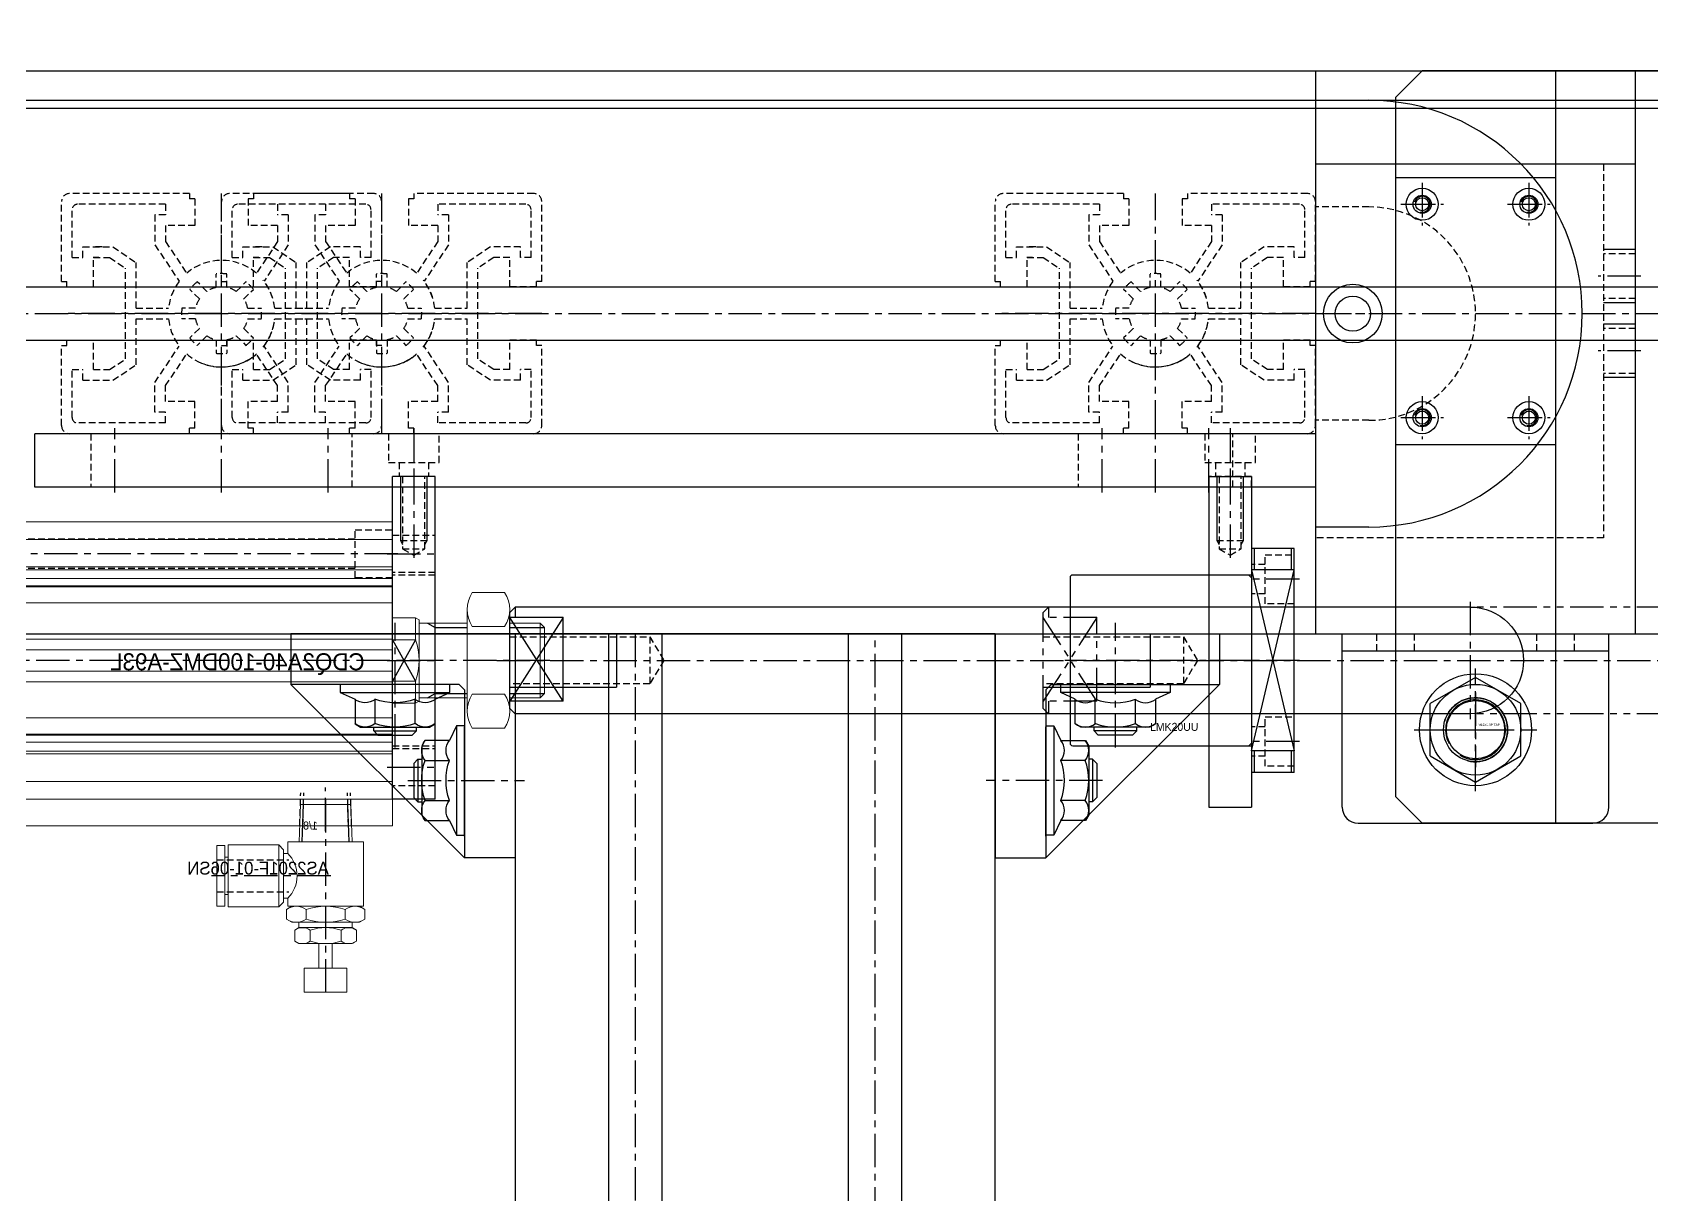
# Model space of a CAD drawing. Header units: inches. Extents: x 0 to 77285, y -118 to 40065.
# Drawn here: x 30794.2 to 31097.6, y 31513.3 to 31731.2 of the extents above; entities that cross this region are included whole.
import ezdxf
from ezdxf.enums import TextEntityAlignment as Align

# ---------------------------------------------------------------- set-up
doc = ezdxf.new("R2010")
doc.units = ezdxf.units.IN
doc.header["$LTSCALE"] = 5
doc.header["$MEASUREMENT"] = 0
for name, pattern in [('CENTER', [2, 1.25, -0.25, 0.25, -0.25]), ('HIDDEN', [0.375, 0.25, -0.125]), ('PHANTOM', [2.5, 1.25, -0.25, 0.25, -0.25, 0.25, -0.25])]:
    doc.linetypes.add(name, pattern=pattern)
for name, color, linetype in [('11', 1, 'CENTER'), ('22', 2, 'HIDDEN'), ('44', 4, 'Continuous'), ('55', 5, 'Continuous'), ('66', 6, 'PHANTOM'), ('77', 40, 'HIDDEN'), ('99', 181, 'Continuous'), ('A', 8, 'Continuous'), ('B', 123, 'Continuous'), ('BOM-T', 4, 'Continuous'), ('G', 231, 'Continuous'), ('T', 3, 'Continuous'), ('Y', 60, 'Continuous')]:
    doc.layers.add(name, color=color, linetype=linetype)
doc.layers.add('88', color=35, linetype='Continuous', lineweight=5)
doc.styles.add('SCI', font='')
doc.styles.get("Standard").update_dxf_attribs({"font": 'arial.ttf'})
doc.styles.get('SCI').set_extended_font_data('Gulim')
doc.dimstyles.new('SCH', dxfattribs={"dimtxt": 2.5, "dimasz": 2, "dimexe": 1.25, "dimexo": 0.625, "dimtad": 1, "dimdec": 8, "dimtxsty": 'SCI', "dimcen": 2.5, "dimclrd": 4, "dimclre": 4, "dimclrt": 7, "dimadec": 8, "dimazin": 2, "dimtfac": 1, "dimtdec": 8, "dimtmove": 0, "dimatfit": 3, "dimfxl": 1, "dimarcsym": 0})

# ---------------------------------------------------------------- blocks, each defined once
blk = doc.blocks.new('A$Cb8a88262')
for p, q in [((-26, 8), (-26, 0)), ((-26, 8), (34.5, 8)), ((34.5, 8), (34.5, 0)), ((-26, 0), (34.5, 0))]:
    blk.add_line(p, q)
at = {"layer": '11'}
for p, q in [((-20, -1), (-20, 9)), ((0, -1), (0, 9)), ((20, -1), (20, 9)), ((35.5, 4), (18.71, 4))]:
    blk.add_line(p, q, dxfattribs=at)
at = {"layer": '22'}
for p, q in [((-23.5, 8), (-23.5, 0)), ((-16.5, 0), (-16.5, 8)), ((-16, 0), (-16, 8)), ((16, 8), (16, 0)), ((16.5, 8), (16.5, 0)), ((22.5, 1.5), (22.5, 6.5)), ((23.5, 0), (23.5, 8)), ((19.71, 4), (20.9, 6.07)), ((20.9, 1.93), (19.71, 4)), ((20.9, 6.07), (34.5, 6.07)), ((20.9, 1.93), (20.9, 6.07)), ((34.5, 1.93), (20.9, 1.93))]:
    blk.add_line(p, q, dxfattribs=at)
at = {"layer": 'T'}
for p, q in [((21.75, 6.07), (22.5, 6.5)), ((22.5, 6.5), (34.5, 6.5)), ((22.5, 1.5), (21.75, 1.93)), ((34.5, 1.5), (22.5, 1.5))]:
    blk.add_line(p, q, dxfattribs=at)
blk = doc.blocks.new('A$C42398e13')
for p, q in [((-26.19, 28.5), (-27, 27.69)), ((-27, 27.69), (-27, 22)), ((-13, 27.69), (-27, 27.69)), ((-13.81, 28.5), (-26.19, 28.5)), ((-13, 27.69), (-13.81, 28.5)), ((-13, 22), (-13, 27.69)), ((-29.53, 22), (-10.47, 22)), ((-32.7, 21.02), (-32.7, 14.98)), ((-26.35, 14.98), (-26.35, 21.02)), ((-13.65, 14.98), (-13.65, 21.02)), ((-7.3, 14.98), (-7.3, 21.02)), ((-29.53, 14), (-10.47, 14)), ((-27, 5), (-27, 14)), ((-13, 5), (-13, 14)), ((-13, 8), (-27, 8)), ((-27.62, 5), (-28, 4.33)), ((-28, 4.33), (-28, 0)), ((-28, 4.33), (-23.87, 4.33)), ((-12.38, 5), (-27.62, 5)), ((-23.87, 0), (-23.87, 4.33)), ((-12, 4.33), (-16.13, 4.33)), ((-16.13, 4.33), (-16.13, 0)), ((-12, 4.33), (-12.38, 5)), ((-12, 0), (-12, 4.33)), ((-51, 0), (-51, -139.5)), ((6, 0), (-51, 0)), ((-46, 0), (-51, 0)), ((-51, 0), (-51, -139.5)), ((-46, 0), (-46, -139.5)), ((-46, 0), (-46, -139.5)), ((6, 0), (-46, 0)), ((-42.68, 0), (-42.68, -139.5)), ((-37.51, 0), (-37.51, -139.5)), ((-37, 0), (-37, -139.5)), ((-35.32, 0), (-35.32, -139.5)), ((-34, 0), (-34, -139.5)), ((-33.8, 0), (-33.8, -139.5)), ((-30.8, 0), (-30.8, -139.5)), ((-24, 0), (-24, -139.5)), ((-16.13, 0), (-23.87, 0)), ((-22, 0), (-22, -139.5)), ((-18, 0), (-18, -139.5)), ((-16, 0), (-16, -139.5)), ((-9.2, 0), (-9.2, -139.5)), ((-6.2, 0), (-6.2, -139.5)), ((-6, 0), (-6, -139.5)), ((-4.68, 0), (-4.68, -139.5)), ((-3, 0), (-3, -139.5)), ((-2.49, 0), (-2.49, -139.5)), ((2.68, 0), (2.68, -139.5)), ((6, 0), (6, -139.5)), ((6, -139.5), (6, 0)), ((-66.67, -8.83), (-68.53, -8.83)), ((-77.7, -11.25), (-73.1, -11.25)), ((-70.55, -9.61), (-72.65, -9.61)), ((-77.7, -13.75), (-73.1, -13.75)), ((-70.55, -15.39), (-72.65, -15.39)), ((-66.67, -16.17), (-68.53, -16.17)), ((-64.6, -20.4), (-64.6, -19.6)), ((-56.2, -20.4), (-56.2, -19.6)), ((-54.6, -21.3), (-66.2, -21.3)), ((-63.9, -31.4), (-63.9, -30.8)), ((-56.9, -31.4), (-56.9, -30.8)), ((-63.9, -113.1), (-63.9, -113.7)), ((-56.9, -113.1), (-56.9, -113.7)), ((-54.6, -123.2), (-66.2, -123.2)), ((-64.6, -124.1), (-64.6, -124.9)), ((-56.2, -124.1), (-56.2, -124.9)), ((-70.55, -129.11), (-72.65, -129.11)), ((-66.67, -128.33), (-68.53, -128.33)), ((-77.7, -130.75), (-73.1, -130.75)), ((-77.7, -133.25), (-73.1, -133.25)), ((-70.55, -134.89), (-72.65, -134.89)), ((-66.67, -135.67), (-68.53, -135.67)), ((6, -139.5), (-51, -139.5)), ((-51, -139.5), (-46, -139.5)), ((-46, -139.5), (6, -139.5))]:
    blk.add_line(p, q)
for points in [[(-66.67, -8.83, 0.309401), (-66.67, -5.17), (-68.53, -5.17, 0.309401), (-68.53, -8.83, 0.154701), (-68.53, -16.17, 0.309401), (-68.53, -19.83), (-66.67, -19.83, 0.309401), (-66.67, -16.17, 0.154701)], [(-54, -5.4), (-66.1, -5.4), (-66.1, -19.6), (-64.6, -19.6, -0.414214), (-56.2, -19.6), (-54, -19.6)], [(-70.55, -9.61, 0.309401), (-70.55, -6.73), (-72.65, -6.73, 0.309401), (-72.65, -9.61, 0.154701), (-72.65, -15.39, 0.309401), (-72.65, -18.27), (-70.55, -18.27, 0.309401), (-70.55, -15.39, 0.154701)], [(-70.55, -134.89, -0.309401), (-70.55, -137.77), (-72.65, -137.77, -0.309401), (-72.65, -134.89, -0.154701), (-72.65, -129.11, -0.309401), (-72.65, -126.23), (-70.55, -126.23, -0.309401), (-70.55, -129.11, -0.154701)], [(-66.67, -135.67, -0.309401), (-66.67, -139.33), (-68.53, -139.33, -0.309401), (-68.53, -135.67, -0.154701), (-68.53, -128.33, -0.309401), (-68.53, -124.67), (-66.67, -124.67, -0.309401), (-66.67, -128.33, -0.154701)], [(-54, -139.1), (-66.1, -139.1), (-66.1, -124.9), (-64.6, -124.9, 0.414214), (-56.2, -124.9), (-54, -124.9)]]:
    blk.add_lwpolyline(points, format="xyb", close=True)
for points in [[(-68.53, -5.17), (-69.1, -6.15), (-69.1, -18.85), (-68.53, -19.83)], [(-66.67, -5.17), (-66.1, -6.15), (-66.1, -18.85), (-66.67, -19.83)], [(-72.65, -6.73), (-73.1, -7.5), (-73.1, -17.5), (-72.65, -18.27)], [(-70.55, -6.73), (-70.1, -7.5), (-70.1, -17.5), (-70.55, -18.27)], [(-54, -7.54), (-47, -7.76), (-47, -17.24), (-54, -17.46)], [(-72.65, -137.77), (-73.1, -137), (-73.1, -127), (-72.65, -126.23)], [(-70.55, -137.77), (-70.1, -137), (-70.1, -127), (-70.55, -126.23)], [(-68.53, -139.33), (-69.1, -138.35), (-69.1, -125.65), (-68.53, -124.67)], [(-66.67, -139.33), (-66.1, -138.35), (-66.1, -125.65), (-66.67, -124.67)], [(-54, -136.96), (-47, -136.74), (-47, -127.26), (-54, -127.04)]]:
    blk.add_lwpolyline(points)
for points in [[(-77.7, -8.5), (-82.2, -8.5), (-82.2, -16.5), (-77.7, -16.5)], [(-69.1, -7.5), (-70.1, -7.5), (-70.1, -17.5), (-69.1, -17.5)], [(-54.6, -21.3), (-55.5, -20.4), (-65.3, -20.4), (-66.2, -21.3), (-66.2, -30.8), (-66.2, -30.8), (-54.6, -30.8), (-54.6, -30.8)], [(-54.7, -31.4), (-66.1, -31.4), (-66.1, -32.9), (-54.7, -32.9)], [(-54.7, -113.1), (-66.1, -113.1), (-66.1, -111.6), (-54.7, -111.6)], [(-54.6, -123.2), (-55.5, -124.1), (-65.3, -124.1), (-66.2, -123.2), (-66.2, -113.7), (-66.2, -113.7), (-54.6, -113.7), (-54.6, -113.7)], [(-69.1, -137), (-70.1, -137), (-70.1, -127), (-69.1, -127)], [(-77.7, -136), (-82.2, -136), (-82.2, -128), (-77.7, -128)]]:
    blk.add_lwpolyline(points, close=True)
for centre, radius, start, end in [((-29.53, 16.38), 5.62, 55.6158, 124.3842), ((-10.47, 16.38), 5.62, 55.6158, 124.3842), ((-29.53, 19.62), 5.62, 235.6158, 304.3842), ((-10.47, 19.62), 5.62, 235.6158, 304.3842), ((-20, -6.58), 11.58, 70.4665, 109.5335)]:
    blk.add_arc(centre, radius, start, end)
at = {"layer": '11'}
for p, q in [((-20, 29.5), (-20, -140.5)), ((0, 1), (0, -140.5)), ((-60.4, -11.5), (-60.4, -33.9)), ((-46, -12.5), (-83.2, -12.5)), ((-52, -12.5), (-43.8, -12.5)), ((-60.4, -133), (-60.4, -110.6)), ((-46, -132), (-83.2, -132)), ((-52, -132), (-43.8, -132))]:
    blk.add_line(p, q, dxfattribs=at)
at = {"layer": '22'}
for p, q in [((-4.5, 0), (-4.5, -7)), ((4.5, -7), (4.5, 0)), ((-51, -7.64), (-44.8, -7.83)), ((-51, -8.22), (-44.8, -8.41)), ((-4.5, -7), (4.5, -7)), ((-2.75, -7), (-2.75, -132.5)), ((2.75, -7), (2.75, -132.5)), ((-51, -16.78), (-44.8, -16.59)), ((-51, -17.36), (-44.8, -17.17)), ((-63.4, -32.9), (-63.4, -19.4)), ((-57.4, -32.9), (-57.4, -19.4)), ((-63.4, -111.6), (-63.4, -125.1)), ((-57.4, -111.6), (-57.4, -125.1)), ((-51, -127.14), (-44.8, -127.33)), ((-51, -127.72), (-44.8, -127.91)), ((4.5, -132.5), (-4.5, -132.5)), ((-4.5, -132.5), (-4.5, -139.5)), ((4.5, -139.5), (4.5, -132.5)), ((-51, -136.28), (-44.8, -136.09)), ((-51, -136.86), (-44.8, -136.67))]:
    blk.add_line(p, q, dxfattribs=at)
at = {"layer": 'T'}
for p, q in [((-26.19, 22), (-26.19, 28.5)), ((-13.81, 22), (-13.81, 28.5)), ((-26.19, 8), (-26.19, 14)), ((-13.81, 8), (-13.81, 14)), ((-27, 6.59), (-26.19, 8)), ((-13, 6.59), (-13.81, 8)), ((-16.13, 4.33), (-23.87, 0)), ((-16.13, 0), (-23.87, 4.33)), ((-54, -8.12), (-47, -8.34)), ((-54, -16.88), (-47, -16.66)), ((-54, -127.62), (-47, -127.84)), ((-54, -136.38), (-47, -136.16))]:
    blk.add_line(p, q, dxfattribs=at)
at = {"layer": 'BOM-T', "color": 4, "style": 'SCI'}
for s, height, p in [('CDQ2A40-100DMZ-A93L', 3.2, (-20.26, -5.2)), ('AS2201F-01-06SN', 2.4, (-58.94, -11.9)), ('AS2201F-01-06SN', 2.4, (-61.44, -129.4))]:
    blk.add_text(s, height=height, rotation=270, dxfattribs=at).set_placement(p, align=Align.MIDDLE_LEFT)
at = {"layer": 'Defpoints', "color": 4, "style": 'SCI'}
for p in [(-50.96, -14), (-50.96, -133.5)]:
    blk.add_text('1/8', height=1.5, rotation=270, dxfattribs=at).set_placement(p, align=Align.MIDDLE_LEFT)
blk = doc.blocks.new('A$C85a0b162')
for p, q in [((-180, 10), (-1, 10)), ((0, 9), (-1, 10)), ((-1, 10), (-1, 8.05)), ((-10, -7.64), (-10, 8.05)), ((-10, 8.05), (0, 8.05)), ((-10, -7.64), (0, 8.05)), ((-10, 8.05), (0, -7.64)), ((0, -9), (0, 9)), ((-10, -7.64), (0, -7.64)), ((-1, -7.64), (-1, -10)), ((-1, -10), (0, -9)), ((-180, -10), (-1, -10))]:
    blk.add_line(p, q)
blk.add_arc((-180, 0), 10, 90, 270)
at = {"layer": '11'}
for p, q in [((-180, 11), (-180, -11)), ((2.44, 0), (-192.07, 0))]:
    blk.add_line(p, q, dxfattribs=at)
at = {"layer": '22'}
for p, q in [((-26.25, 4.4), (-28.89, 0)), ((-26.25, 4.4), (-26.25, -4.4)), ((0, 4.4), (-26.25, 4.4)), ((-28.89, 0), (-26.25, -4.4)), ((-26.25, -4.4), (0, -4.4))]:
    blk.add_line(p, q, dxfattribs=at)
at = {"layer": 'T'}
for p, q in [((0, 5), (-20, 5)), ((-20, 5), (-20, -5)), ((0, -5), (-20, -5))]:
    blk.add_line(p, q, dxfattribs=at)
blk = doc.blocks.new('A$C11216098')
for p, q in [((-62, -8), (-62, 0)), ((0, 0), (-62, 0)), ((0, -8), (0, 0)), ((0, -8), (-62, -8))]:
    blk.add_line(p, q)
at = {"layer": '11'}
for p, q in [((-34.5, 1), (-34.5, -9)), ((1, -4), (-15.79, -4))]:
    blk.add_line(p, q, dxfattribs=at)
at = {"layer": '22'}
for p, q in [((-50.5, -8), (-50.5, 0)), ((-18.5, 0), (-18.5, -8)), ((-14.79, -4), (-13.6, -1.93)), ((-13.6, -1.93), (0, -1.93)), ((-13.6, -6.07), (-13.6, -1.93)), ((-12, -6.5), (-12, -1.5)), ((-13.6, -6.07), (-14.79, -4)), ((0, -6.07), (-13.6, -6.07))]:
    blk.add_line(p, q, dxfattribs=at)
at = {"layer": 'T'}
for p, q in [((-12.75, -1.93), (-12, -1.5)), ((-12, -1.5), (0, -1.5)), ((-12, -6.5), (-12.75, -6.07)), ((0, -6.5), (-12, -6.5))]:
    blk.add_line(p, q, dxfattribs=at)
blk = doc.blocks.new('A$C04e50e2e')
for p, q in [((8, 21), (0, 21)), ((0, 21), (0, -21)), ((0.5, 21), (0.5, 16.97)), ((7.5, 16.97), (7.5, 21)), ((8, -21), (8, 21)), ((-34, 15.5), (-34, -15.5)), ((-0.5, 16), (-33.5, 16)), ((-0.5, 16), (0, 15.5)), ((8, 16.97), (0, 16.97)), ((-33.5, -16), (-0.5, -16)), ((0, -15.5), (-0.5, -16)), ((8, -16.97), (0, -16.97)), ((0.5, -16.97), (0.5, -21)), ((7.5, -21), (7.5, -16.97)), ((8, -21), (0, -21))]:
    blk.add_line(p, q)
for centre, start, end in [((-33.5, 15.5), 90, 180), ((-33.5, -15.5), 180, 270)]:
    blk.add_arc(centre, 0.5, start, end)
at = {"layer": '11'}
for p, q in [((9, 15.2), (-1, 15.2)), ((9, 0), (-35, 0)), ((9, -15.2), (-1, -15.2))]:
    blk.add_line(p, q, dxfattribs=at)
at = {"layer": '22'}
for p, q in [((2.6, 10.6), (2.6, 19.8)), ((2.6, 19.8), (8, 19.8)), ((2.6, 17.95), (0, 17.95)), ((2.6, 12.45), (0, 12.45)), ((8, 10.6), (2.6, 10.6)), ((2.6, -19.8), (2.6, -10.6)), ((2.6, -10.6), (8, -10.6)), ((2.6, -12.45), (0, -12.45)), ((2.6, -17.95), (0, -17.95)), ((8, -19.8), (2.6, -19.8))]:
    blk.add_line(p, q, dxfattribs=at)
at = {"layer": 'A'}
for p, q in [((0, -16.97), (8, 16.97)), ((0, 16.97), (8, -16.97))]:
    blk.add_line(p, q, dxfattribs=at)
at = {"layer": 'BOM-T', "color": 4, "style": 'SCI'}
blk.add_text(' LMK20UU', height=1.5, dxfattribs=at).set_placement((-19.54, -12.46), align=Align.MIDDLE_LEFT)
blk = doc.blocks.new('A$Ca3c02527')
for p, q in [((10, 56), (0, 56)), ((0, 56), (0, -184)), ((10, 56), (10, -184)), ((0, -184), (10, -184))]:
    blk.add_line(p, q)
at = {"layer": '11'}
for p, q in [((11, 40), (-1, 40)), ((-1, 36), (11, 36)), ((-1, 26), (11, 26)), ((-1, 16), (11, 16)), ((11, -113), (-1, -113)), ((-1, -129), (11, -129)), ((-1, -149), (11, -149)), ((-1, -169), (11, -169))]:
    blk.add_line(p, q, dxfattribs=at)
at = {"layer": '22'}
for p, q in [((0, 40.5), (10, 40.5)), ((10, 11.5), (0, 11.5)), ((0, -124.5), (10, -124.5)), ((10, -173.5), (0, -173.5))]:
    blk.add_line(p, q, dxfattribs=at)
at = {"layer": '77'}
for p, q in [((0, 44), (2, 44)), ((2, 44), (2, 36)), ((4.6, 42.75), (2, 42.75)), ((4.6, 35.25), (4.6, 44.75)), ((4.6, 44.75), (10, 44.75)), ((4.6, 37.25), (2, 37.25)), ((0, 36), (2, 36)), ((10, 35.25), (4.6, 35.25)), ((0, -109), (2, -109)), ((2, -109), (2, -117)), ((4.6, -117.75), (4.6, -108.25)), ((4.6, -108.25), (10, -108.25)), ((4.6, -110.25), (2, -110.25)), ((0, -117), (2, -117)), ((4.6, -115.75), (2, -115.75)), ((10, -117.75), (4.6, -117.75))]:
    blk.add_line(p, q, dxfattribs=at)
blk = doc.blocks.new('A$C1bf8c178')
at = {"xscale": -1, "rotation": 270}
for name, p in [('A$Ca3c02527', (-26, -10)), ('A$Cb8a88262', (-143, -42.5)), ('A$C11216098', (18, -8))]:
    blk.add_blockref(name, p, dxfattribs=at)
at = {"xscale": -1}
blk.add_blockref('A$C85a0b162', (-121, -42.5), dxfattribs=at)
at = {"layer": '44'}
blk.add_blockref('A$C04e50e2e', (18, -42.5), dxfattribs=at)
at = {"layer": '66', "xscale": -1}
blk.add_blockref('A$C85a0b162', (-21, -42.5), dxfattribs=at)
at = {"layer": '88', "xscale": -1, "rotation": 270}
blk.add_blockref('A$C42398e13', (-143, -22.5), dxfattribs=at)
blk = doc.blocks.new('E0104-20170619.11435441E')
for p, q in [((-6, 22.5), (-28.5, 22.5)), ((-6, 22.5), (-6, 21.5)), ((-5, 21.5), (-6, 21.5)), ((-5, 21.5), (-5, 16.5)), ((5, 21.5), (5, 16.5)), ((6, 21.5), (5, 21.5)), ((6, 22.5), (6, 21.5)), ((28.5, 22.5), (6, 22.5)), ((-30, 6), (-30, 21)), ((-28, 10.5), (-28, 19.5)), ((-10.5, 20.5), (-27, 20.5)), ((-10.5, 18.5), (-12.5, 18.5)), ((-12.5, 18.5), (-12.5, 12.89)), ((-10.5, 20.5), (-10.5, 18.5)), ((10.5, 20.5), (10.5, 18.5)), ((27, 20.5), (10.5, 20.5)), ((12.5, 18.5), (10.5, 18.5)), ((12.5, 18.5), (12.5, 12.89)), ((28, 10.5), (28, 19.5)), ((30, 6), (30, 21)), ((-10.5, 16.5), (-10.5, 13.5)), ((-5, 16.5), (-10.5, 16.5)), ((10.5, 16.5), (5, 16.5)), ((10.5, 16.5), (10.5, 13.5)), ((-26, 10.5), (-26, 12.5)), ((-26, 12.5), (-20.39, 12.5)), ((-22.39, 12.5), (-24.08, 12.5)), ((-20.39, 12.5), (-16, 9.57)), ((-12.5, 12.89), (-7.95, 6.07)), ((-10.5, 13.5), (-6.54, 7.56)), ((10.5, 13.5), (6.54, 7.56)), ((12.5, 12.89), (7.95, 6.07)), ((20.39, 12.5), (16, 9.57)), ((26, 12.5), (20.39, 12.5)), ((26, 10.5), (26, 12.5)), ((-28, 10.5), (-26, 10.5)), ((-23, 10.5), (-24.08, 10.5)), ((-24, 10.5), (-21, 10.5)), ((-24, 5), (-24, 10.5)), ((-21, 10.5), (-18, 8.5)), ((-16, 1), (-16, 9.57)), ((16, 1), (16, 9.57)), ((21, 10.5), (18, 8.5)), ((24, 10.5), (21, 10.5)), ((24, 5), (24, 10.5)), ((28, 10.5), (26, 10.5)), ((-18, -8.5), (-18, 8.5)), ((-1, 4.9), (-1, 7.43)), ((1, 4.9), (1, 7.43)), ((18, -8.5), (18, 8.5)), ((-30, 6), (-29, 6)), ((-29, 5), (-29, 6)), ((-29, 5), (-24, 5)), ((-4.17, 2.76), (-5.96, 4.55)), ((-2.76, 4.17), (-4.55, 5.96)), ((2.76, 4.17), (4.55, 5.96)), ((4.17, 2.76), (5.96, 4.55)), ((29, 5), (24, 5)), ((29, 5), (29, 6)), ((30, 6), (29, 6)), ((-16, 1), (-9.95, 1)), ((-4.9, 1), (-7.43, 1)), ((4.9, 1), (7.43, 1)), ((9.95, 1), (16, 1)), ((-16, -9.57), (-16, -1)), ((-16, -1), (-9.95, -1)), ((-4.9, -1), (-7.43, -1)), ((-4.17, -2.76), (-5.96, -4.55)), ((4.17, -2.76), (5.96, -4.55)), ((4.9, -1), (7.43, -1)), ((9.95, -1), (16, -1)), ((16, -9.57), (16, -1)), ((-30, -21), (-30, -6)), ((-30, -6), (-29, -6)), ((-29, -6), (-29, -5)), ((-29, -5), (-24, -5)), ((-24, -10.5), (-24, -5)), ((-12.5, -12.89), (-7.95, -6.07)), ((-2.76, -4.17), (-4.55, -5.96)), ((-1, -4.9), (-1, -7.43)), ((1, -4.9), (1, -7.43)), ((2.76, -4.17), (4.55, -5.96)), ((12.5, -12.89), (7.95, -6.07)), ((24, -10.5), (24, -5)), ((29, -5), (24, -5)), ((29, -6), (29, -5)), ((30, -6), (29, -6)), ((30, -21), (30, -6)), ((-21, -10.5), (-18, -8.5)), ((-10.5, -13.5), (-6.54, -7.56)), ((10.5, -13.5), (6.54, -7.56)), ((21, -10.5), (18, -8.5)), ((-28, -19.5), (-28, -10.5)), ((-28, -10.5), (-26, -10.5)), ((-26, -12.5), (-26, -10.5)), ((-24, -10.5), (-21, -10.5)), ((-20.39, -12.5), (-16, -9.57)), ((20.39, -12.5), (16, -9.57)), ((24, -10.5), (21, -10.5)), ((26, -12.5), (26, -10.5)), ((28, -10.5), (26, -10.5)), ((28, -19.5), (28, -10.5)), ((-26, -12.5), (-20.39, -12.5)), ((-12.5, -18.5), (-12.5, -12.89)), ((-10.5, -16.5), (-10.5, -13.5)), ((10.5, -16.5), (10.5, -13.5)), ((12.5, -18.5), (12.5, -12.89)), ((26, -12.5), (20.39, -12.5)), ((-5, -16.5), (-10.5, -16.5)), ((-5, -21.5), (-5, -16.5)), ((5, -21.5), (5, -16.5)), ((10.5, -16.5), (5, -16.5)), ((-10.5, -20.5), (-27, -20.5)), ((-10.5, -18.5), (-12.5, -18.5)), ((-10.5, -20.5), (-10.5, -18.5)), ((12.5, -18.5), (10.5, -18.5)), ((10.5, -20.5), (10.5, -18.5)), ((27, -20.5), (10.5, -20.5)), ((-6, -22.5), (-28.5, -22.5)), ((-6, -22.5), (-6, -21.5)), ((-5, -21.5), (-6, -21.5)), ((6, -21.5), (5, -21.5)), ((6, -22.5), (6, -21.5)), ((28.5, -22.5), (6, -22.5))]:
    blk.add_line(p, q)
for centre, radius, start, end in [((-28.5, 21), 1.5, 90, 180), ((28.5, 21), 1.5, 0, 90), ((-27, 19.5), 1, 90, 180), ((27, 19.5), 1, 0, 90), ((0, 0), 10, 49.1403, 130.8597), ((0, 0), 7.5, 82.3377, 97.6623), ((0, 0), 10, 5.7392, 39.0281), ((0, 0), 10, 142.644, 174.2608), ((0, 0), 7.5, 127.3377, 142.6623), ((0, 0), 5, 101.537, 123.463), ((0, 0), 5, 56.537, 78.463), ((0, 0), 7.5, 37.3377, 52.6623), ((0, 0), 10, 5.7392, 37.356), ((0, 0), 7.5, 172.3377, 187.6623), ((0, 0), 5, 146.537, 168.463), ((0, 0), 5, 11.537, 33.463), ((0, 0), 7.5, 352.3377, 7.6623), ((0, 0), 10, 185.7392, 217.356), ((0, 0), 5, 191.537, 213.463), ((0, 0), 5, 326.537, 348.463), ((0, 0), 10, 320.9719, 354.2608), ((0, 0), 10, 322.644, 354.2608), ((0, 0), 7.5, 217.3377, 232.6623), ((0, 0), 5, 236.537, 258.463), ((0, 0), 5, 281.537, 303.463), ((0, 0), 7.5, 307.3377, 322.6623), ((0, 0), 10, 229.1403, 309.2607), ((0, 0), 10, 243.4796, 310.8597), ((0, 0), 7.5, 262.3377, 277.6623), ((-28.5, -21), 1.5, 180, 270), ((-27, -19.5), 1, 180, 270), ((27, -19.5), 1, 270, 0), ((28.5, -21), 1.5, 270, 0)]:
    blk.add_arc(centre, radius, start, end)
at = {"layer": '11'}
for p, q in [((0, -22.5), (0, 22.5)), ((30, 0), (-30, 0))]:
    blk.add_line(p, q, dxfattribs=at)
blk = doc.blocks.new('A$Cd8d11530')
for p, q in [((170, 0), (1305, 0)), ((170, -7), (1305, -7)), ((170, -105.5), (1305, -105.5))]:
    blk.add_line(p, q)
at = {"layer": '11'}
blk.add_line((170, -45.5), (1305, -45.5), dxfattribs=at)
at = {"layer": 'A'}
for p, q in [((170, -40.5), (1305, -40.5)), ((170, -50.5), (1305, -50.5))]:
    blk.add_line(p, q, dxfattribs=at)
at = {"layer": 'B'}
blk.add_line((170, -5.5), (1305, -5.5), dxfattribs=at)
at = {"layer": '22'}
for p in [(1035, -45.5), (1210, -45.5)]:
    blk.add_blockref('E0104-20170619.11435441E', p, dxfattribs=at)
blk = doc.blocks.new('af!@$!2^^&&@$aD읾ㅇㄹA$C5BB358B1')
for p, q in [((1.74, 42), (43.74, 42)), ((1.74, 42), (1.74, 0)), ((43.74, 42), (43.74, 32.5)), ((12.24, 32.5), (11.24, 31.5)), ((43.74, 32.5), (11.24, 0)), ((11.24, 31.5), (11.24, 0)), ((12.24, 32.5), (43.74, 32.5)), ((13.99, 32.5), (34.49, 32.5)), ((13.99, 31), (13.99, 32.5)), ((34.49, 31), (13.99, 31)), ((16.73, 29.7), (13.99, 31)), ((34.49, 31), (31.74, 29.7)), ((34.49, 32.5), (34.49, 31)), ((16.73, 25.11), (16.73, 29.7)), ((20.48, 25.14), (20.48, 29.7)), ((27.99, 25.14), (27.99, 29.7)), ((31.74, 29.7), (31.74, 25.11)), ((11.24, 24.75), (12.74, 24.75)), ((11.24, 4.04), (11.24, 24.54)), ((12.74, 24.75), (12.74, 4.25)), ((12.74, 24.75), (14.04, 22.01)), ((17.79, 24.5), (16.73, 25.11)), ((30.68, 24.5), (17.79, 24.5)), ((20.24, 23.8), (20.24, 24.5)), ((28.24, 23.8), (28.24, 24.5)), ((31.74, 25.11), (30.68, 24.5)), ((14.04, 22.01), (18.63, 22.01)), ((18.63, 22.01), (19.24, 20.94)), ((28.24, 23.8), (20.24, 23.8)), ((21.04, 23), (20.24, 23.8)), ((27.44, 23), (21.04, 23)), ((27.44, 23), (28.24, 23.8)), ((18.59, 18.25), (14.04, 18.25)), ((19.24, 20.94), (19.24, 8.06)), ((19.94, 18.5), (19.24, 18.5)), ((19.94, 18.5), (19.94, 10.5)), ((20.74, 17.7), (19.94, 18.5)), ((20.74, 17.7), (20.74, 11.3)), ((18.59, 10.75), (14.04, 10.75)), ((19.94, 10.5), (19.24, 10.5)), ((20.74, 11.3), (19.94, 10.5)), ((14.04, 6.99), (12.74, 4.25)), ((18.63, 6.99), (14.04, 6.99)), ((19.24, 8.06), (18.63, 6.99)), ((12.74, 4.25), (11.24, 4.25)), ((1.74, 0), (11.24, 0))]:
    blk.add_line(p, q)
for centre, radius, start, end in [((18.61, 32.11), 3.06, 232.1211, 307.8789), ((24.24, 40.32), 11.26, 250.5288, 289.4712), ((29.87, 32.11), 3.06, 232.1211, 307.8789), ((18.61, 27.56), 3.06, 232.1211, 307.8789), ((24.24, 35.76), 11.26, 250.5288, 289.4712), ((29.87, 27.56), 3.06, 232.1211, 307.8789), ((11.62, 20.13), 3.06, 322.1211, 37.8789), ((16.18, 20.13), 3.06, 322.1211, 37.8789), ((3.42, 14.5), 11.26, 340.5288, 19.4712), ((7.98, 14.5), 11.26, 340.5288, 19.4712), ((11.62, 8.87), 3.06, 322.1211, 37.8789), ((16.18, 8.87), 3.06, 322.1211, 37.8789)]:
    blk.add_arc(centre, radius, start, end)
at = {"layer": '11'}
for p, q in [((24.24, 20.66), (24.24, 44.03)), ((21.83, 14.5), (0, 14.5))]:
    blk.add_line(p, q, dxfattribs=at)
blk = doc.blocks.new('A$C2b6a5857')
for p, q in [((45, 0), (-45, 0)), ((-45, 0), (-45, -550)), ((45, -550), (45, 0))]:
    blk.add_line(p, q)
at = {"layer": '11'}
for p, q in [((-22.5, 0), (-22.5, -550)), ((22.5, -550), (22.5, 0))]:
    blk.add_line(p, q, dxfattribs=at)
at = {"layer": 'A'}
for p, q in [((-27.5, 0), (-27.5, -550)), ((-17.5, 0), (-17.5, -550)), ((17.5, -550), (17.5, 0)), ((27.5, -550), (27.5, 0))]:
    blk.add_line(p, q, dxfattribs=at)
at = {"layer": '44', "extrusion": (0, 0, -1), "zscale": -1}
blk.add_blockref('af!@$!2^^&&@$aD읾ㅇㄹA$C5BB358B1', (43.26, -42), dxfattribs=at)
at = {"layer": '44', "extrusion": (0, 0, -1), "xscale": -1, "zscale": -1}
blk.add_blockref('af!@$!2^^&&@$aD읾ㅇㄹA$C5BB358B1', (-43.26, -42), dxfattribs=at)
blk = doc.blocks.new('A$Cbabc4c28')
for name, p in [('A$Cd8d11530', (-1365, 0)), ('A$C1bf8c178', (-155, -68)), ('A$C2b6a5857', (-230, -105.5))]:
    blk.add_blockref(name, p)
blk = doc.blocks.new('A$C8f0774d2')
for centre, radius in [((0, 0), 16), ((0, 0), 8.5), ((0, 0, 0), 5)]:
    blk.add_circle(centre, radius)
at = {"layer": '11'}
for p, q in [((0, -16.8), (0, 16.8)), ((-16.8, 0), (16.8, 0))]:
    blk.add_line(p, q, dxfattribs=at)
at = {"layer": '22'}
for p, q in [((-2.5, 1.44), (0, 2.89)), ((-2.5, -1.44), (-2.5, 1.44)), ((0, 2.89), (2.5, 1.44)), ((2.5, 1.44), (2.5, -1.44)), ((0, -2.89), (-2.5, -1.44)), ((2.5, -1.44), (0, -2.89))]:
    blk.add_line(p, q, dxfattribs=at)
blk.add_circle((0, 0), 2.5, dxfattribs=at)
at = {"layer": 'T'}
blk.add_arc((0, 0, 0), 4.19, 15, 285, dxfattribs=at)
at = {"layer": 'BOM-T', "color": 4}
blk.add_text('NTBG32-12', height=0.6, dxfattribs=at).set_placement((2.29, -11.85, 0))
blk = doc.blocks.new('A$C0cbc5219')
for radius in [10, 4.19]:
    blk.add_circle((0, 0), radius)
at = {"layer": '11'}
for p, q in [((0, -11), (0, 11)), ((-11, 0), (11, 0))]:
    blk.add_line(p, q, dxfattribs=at)
at = {"layer": 'T'}
blk.add_arc((0, 0), 5, 255, 165, dxfattribs=at)
blk = doc.blocks.new('A$Cbcd5fe96')
for p, q in [((-5, 0), (-5, 12)), ((60, 12), (-5, 12)), ((3, 12), (3, 0)), ((52, 12), (52, 0)), ((60, 0), (60, 12)), ((60, 0), (-5, 0))]:
    blk.add_line(p, q)
for centre, radius in [((10, 6), 4.75), ((45, 6), 4.75), ((10, 6), 2.75), ((45, 6), 2.75)]:
    blk.add_circle(centre, radius)
at = {"layer": '11'}
for p, q in [((10, 11.75), (10, 0.25)), ((45, 11.75), (45, 0.25)), ((4.25, 6), (15.75, 6)), ((39.25, 6), (50.75, 6))]:
    blk.add_line(p, q, dxfattribs=at)
blk = doc.blocks.new('A$Cbc8cb093')
for p, q in [((-144, 12.5), (-139, 17.5)), ((11, 17.5), (-139, 17.5)), ((-114, 17.5), (-114, -123.5)), ((11, 17.5), (16, 12.5)), ((-144, 12.5), (-144, -118.5)), ((16, 12.5), (16, -5.77)), ((16, -100.23), (16, -118.5)), ((-144, -118.5), (-139, -123.5)), ((16, -118.5), (11, -123.5)), ((11, -123.5), (-139, -123.5))]:
    blk.add_line(p, q)
for centre, radius in [((-74, 11.5), 2.07), ((-39, 11.5), 2.07), ((-56.5, -4), 8), ((0, 0), 5.5), ((-56.5, -4), 5.5), ((-139, -7.5), 1.23), ((-119, -7.5), 1.23), ((-139, -47.5), 1.23), ((-119, -47.5), 1.23), ((-129, -106), 5.46), ((0, -106), 5.5)]:
    blk.add_circle(centre, radius)
blk.add_arc((53, -53), 60, 128.0731, 231.9269)
at = {"layer": '11'}
for p, q in [((-74, 15), (-74, 8)), ((-39, 15), (-39, 8)), ((-77.5, 11.5), (-70.5, 11.5)), ((-56.5, -17.5), (-56.5, 9.5)), ((-42.5, 11.5), (-35.5, 11.5)), ((0, 9.75), (0, -9.75)), ((-9.75, 0), (9.75, 0)), ((-139, -5), (-139, -10)), ((-119, -5), (-119, -10)), ((-70, -4), (-43, -4)), ((-141.5, -7.5), (-136.5, -7.5)), ((-121.5, -7.5), (-116.5, -7.5)), ((-139, -45), (-139, -50)), ((-119, -45), (-119, -50)), ((-141.5, -47.5), (-136.5, -47.5)), ((-121.5, -47.5), (-116.5, -47.5)), ((17, -53), (-8, -53)), ((0, -96.25), (0, -115.75)), ((-129, -99), (-129, -113)), ((-136, -106), (-122, -106)), ((-9.75, -106), (9.75, -106))]:
    blk.add_line(p, q, dxfattribs=at)
at = {"layer": '22'}
for centre, radius in [((-56.5, -4), 11), ((0, 0), 8.75), ((0, -106), 8.75)]:
    blk.add_circle(centre, radius, dxfattribs=at)
at = {"layer": 'T'}
for centre, radius in [((-74, 11.5), 2.5), ((-39, 11.5), 2.5), ((-139, -7.5), 1.5), ((-119, -7.5), 1.5), ((-139, -47.5), 1.5), ((-119, -47.5), 1.5), ((-129, -106), 6)]:
    blk.add_arc(centre, radius, 255, 165, dxfattribs=at)
at = {"layer": 'BOM-T', "color": 4}
blk.add_text('M12X1.0P TAP', height=0.42, dxfattribs=at).set_placement((-128.49, -105.08), align=Align.MIDDLE_LEFT)
blk = doc.blocks.new('A$C037ba475')
for p, q in [((0, 9.81), (-8.5, 4.91)), ((8.5, 4.91), (0, 9.81)), ((-8.5, -4.91), (-8.5, 4.91)), ((8.5, -4.91), (8.5, 4.91)), ((-8.5, -4.91), (0, -9.81)), ((0, -9.81), (8.5, -4.91))]:
    blk.add_line(p, q)
for radius in [10.5, 8.5, 6]:
    blk.add_circle((0, 0), radius)
at = {"layer": '11'}
for p, q in [((0, -11.5), (0, 11.5)), ((-11.5, 0), (11.5, 0))]:
    blk.add_line(p, q, dxfattribs=at)
at = {"layer": 'T'}
blk.add_arc((0, 0), 5.6, 238.0881, 207.4076, dxfattribs=at)
blk = doc.blocks.new('A$Cfe7964d7')
for p, q in [((-30, -25), (-30, 25)), ((2.5, 25), (-30, 25)), ((-26.8, -25), (-26.8, 25)), ((5.5, -22), (5.5, 22)), ((2.5, -25), (-30, -25))]:
    blk.add_line(p, q)
for centre, start, end in [((2.5, 22), 0, 90), ((2.5, -22), 270, 0)]:
    blk.add_arc(centre, 3, start, end)
at = {"layer": '11'}
for p, q in [((-31, 15), (-25.8, 15)), ((-31, -15), (-25.8, -15))]:
    blk.add_line(p, q, dxfattribs=at)
at = {"layer": '22'}
for p, q in [((-30, 18.5), (-26.8, 18.5)), ((-26.8, 11.5), (-30, 11.5)), ((-30, -11.5), (-26.8, -11.5)), ((-26.8, -18.5), (-30, -18.5))]:
    blk.add_line(p, q, dxfattribs=at)
blk = doc.blocks.new('A$C243f6bf6')
for p, q in [((-25, 5), (-25, -45)), ((-25, 5), (5, 5)), ((5, 5), (5, -45)), ((-25, -45), (5, -45))]:
    blk.add_line(p, q)
for centre, radius in [((-20, 0), 3), ((-20, 0), 1.7), ((0, 0), 3), ((0, 0), 1.7), ((-20, -40), 3), ((-20, -40), 1.7), ((0, -40), 3), ((0, -40), 1.7)]:
    blk.add_circle(centre, radius)
at = {"layer": '11'}
for p, q in [((-20, 4), (-20, -4)), ((0, 4), (0, -4)), ((-24, 0), (-16, 0)), ((-4, 0), (4, 0)), ((-20, -36), (-20, -44)), ((0, -36), (0, -44)), ((-24, -40), (-16, -40)), ((-4, -40), (4, -40))]:
    blk.add_line(p, q, dxfattribs=at)
blk = doc.blocks.new('A$Cd2c9f6b1')
for p, q in [((-20, 55), (0, 55)), ((-20, 55), (-20, -22)), ((0, 55), (0, -22)), ((0, -22), (-20, -22))]:
    blk.add_line(p, q)
at = {"layer": '11'}
for p, q in [((-21, 49.5), (1, 49.5)), ((-21, 30.5), (1, 30.5)), ((-21, 11.5), (1, 11.5)), ((-21, 10), (1, 10)), ((-21, 0), (1, 0)), ((-21, -10), (1, -10))]:
    blk.add_line(p, q, dxfattribs=at)
at = {"layer": '22'}
for p, q in [((-20, 17), (-10, 17)), ((-10, 17), (-10, -17)), ((-10, 14.5), (0, 14.5)), ((-10, 4.5), (0, 4.5)), ((-10, -4.5), (0, -4.5)), ((-10, -14.5), (0, -14.5)), ((-10, -17), (-20, -17))]:
    blk.add_line(p, q, dxfattribs=at)
at = {"layer": '77'}
for p, q in [((-20, 51.57), (0, 51.57)), ((-20, 47.43), (0, 47.43)), ((-20, 44.5), (0, 44.5)), ((0, 16.5), (-20, 16.5)), ((-20, 13.57), (0, 13.57)), ((-20, 9.43), (0, 9.43))]:
    blk.add_line(p, q, dxfattribs=at)
at = {"layer": 'T'}
for p, q in [((-20, 52), (0, 52)), ((-20, 47), (0, 47)), ((-20, 14), (0, 14)), ((-20, 9), (0, 9))]:
    blk.add_line(p, q, dxfattribs=at)
blk = doc.blocks.new('A$C9db645d3')
for p, q in [((-6, 5.5), (0, 5.5)), ((-6, 5.5), (-6, -43.5)), ((-6, 4.5), (-2.3, 4.5)), ((-2.3, -4.5), (-2.3, 4.5)), ((0, 5.5), (0, -5)), ((-2.3, 2.75), (0, 2.75)), ((-2.3, -2.75), (0, -2.75)), ((-6, -4.5), (-2.3, -4.5)), ((0, -5), (18.7, -5)), ((19, -5.3), (19, -32.7)), ((-1, -9), (-4.35, -8.41)), ((-1, -9), (16, -9)), ((16, -9), (17.35, -8.76)), ((-1, -29), (-4.35, -29.59)), ((-1, -29), (16, -29)), ((16, -29), (17.35, -29.24)), ((0, -33), (18.7, -33)), ((0, -43.5), (0, -33)), ((-6, -33.5), (-2.3, -33.5)), ((-2.3, -33.5), (-2.3, -42.5)), ((-2.3, -35.25), (0, -35.25)), ((-2.3, -40.75), (0, -40.75)), ((-6, -42.5), (-2.3, -42.5)), ((-6, -43.5), (0, -43.5))]:
    blk.add_line(p, q)
for centre, radius, start, end in [((18.7, -5.3), 0.3, 0, 90), ((-4, -6.44), 2, 180, 260), ((17, -6.79), 2, 280, 0), ((-4, -31.56), 2, 100, 180), ((17, -31.21), 2, 0, 80), ((18.7, -32.7), 0.3, 270, 0)]:
    blk.add_arc(centre, radius, start, end)
at = {"layer": '11'}
for p, q in [((-7, 0), (1, 0)), ((-8, -19), (21, -19)), ((-7, -38), (1, -38))]:
    blk.add_line(p, q, dxfattribs=at)
at = {"layer": 'BOM-T', "color": 4}
for s, p in [('OIL FREE BUSHING', (9.4, -30.31)), ('MPTZ20-25', (9.4, -31.29)), ('MISUMI', (9.4, -32.06))]:
    blk.add_text(s, height=0.6, dxfattribs=at).set_placement(p)
blk = doc.blocks.new('A$Cd53567e8')
for p, q in [((-36.5, -68.5), (-16.5, -68.5)), ((-36.5, -68.5), (-36.5, -145.5)), ((-16.5, -68.5), (-16.5, -145.5)), ((-16.5, -145.5), (-36.5, -145.5))]:
    blk.add_line(p, q)
at = {"layer": '11'}
for p, q in [((-37.5, -74), (-15.5, -74)), ((-37.5, -93), (-15.5, -93)), ((-37.5, -112), (-15.5, -112)), ((-37.5, -113.5), (-15.5, -113.5)), ((-37.5, -123.5), (-15.5, -123.5)), ((-37.5, -133.5), (-15.5, -133.5))]:
    blk.add_line(p, q, dxfattribs=at)
at = {"layer": '22'}
for p, q in [((-36.5, -106.5), (-26.5, -106.5)), ((-26.5, -106.5), (-26.5, -140.5)), ((-26.5, -109), (-16.5, -109)), ((-26.5, -119), (-16.5, -119)), ((-26.5, -128), (-16.5, -128)), ((-26.5, -138), (-16.5, -138)), ((-26.5, -140.5), (-36.5, -140.5))]:
    blk.add_line(p, q, dxfattribs=at)
at = {"layer": '77'}
for p, q in [((-36.5, -71.93), (-16.5, -71.93)), ((-36.5, -76.07), (-16.5, -76.07)), ((-36.5, -79), (-16.5, -79)), ((-16.5, -107), (-36.5, -107)), ((-36.5, -109.93), (-16.5, -109.93)), ((-36.5, -114.07), (-16.5, -114.07))]:
    blk.add_line(p, q, dxfattribs=at)
at = {"layer": 'T'}
for p, q in [((-36.5, -71.5), (-16.5, -71.5)), ((-36.5, -76.5), (-16.5, -76.5)), ((-36.5, -109.5), (-16.5, -109.5)), ((-36.5, -114.5), (-16.5, -114.5))]:
    blk.add_line(p, q, dxfattribs=at)
for name, p in [('A$Cbc8cb093', (0, 0)), ('A$C0cbc5219', (-56.61, -4)), ('A$C243f6bf6', (-119, -7.5)), ('A$Cd2c9f6b1', (-16.5, -123.5))]:
    blk.add_blockref(name, p)
at = {"layer": '44'}
blk.add_blockref('A$C9db645d3', (-36.5, -74), dxfattribs=at)
at = {"layer": '55'}
blk.add_blockref('A$C037ba475', (-129, -106), dxfattribs=at)
at = {"layer": '99', "xscale": -1}
blk.add_blockref('A$C8f0774d2', (-56.61, -4), dxfattribs=at)
at = {"layer": 'G'}
blk.add_blockref('A$Cbcd5fe96', (-84, 5.5), dxfattribs=at)
at = {"layer": 'Y', "rotation": 270}
blk.add_blockref('A$Cfe7964d7', (-129, -118), dxfattribs=at)
blk = doc.blocks.new('A$C1b762d3c')
for p, q in [((-1100, 105.5), (-30, 105.5)), ((-30, 105.5), (-30, 0)), ((-30, 105.5), (30, 105.5)), ((-30, 105.5), (-30, 0)), ((30, 0), (30, 105.5)), ((-1100, 98.5), (-30, 98.5)), ((-30, 98.5), (30, 98.5)), ((30, 88), (-30, 88)), ((30, 88), (-30, 88)), ((-1100, 65), (-30, 65)), ((-1100, 55), (-30, 55)), ((-1100, 0), (-30, 0)), ((-30, 0), (30, 0))]:
    blk.add_line(p, q)
for radius in [5.5, 3.3]:
    blk.add_circle((-23, 60), radius)
at = {"layer": '11'}
for p, q in [((31, 67), (23, 67)), ((-1100, 60), (-30, 60)), ((-29.5, 60), (-16.5, 60)), ((31, 53), (23, 53))]:
    blk.add_line(p, q, dxfattribs=at)
at = {"layer": '22'}
for p, q in [((24, 88), (24, 18)), ((-20, 80), (-30, 80)), ((30, 71.19), (24, 71.19)), ((30, 62.81), (24, 62.81)), ((30, 57.19), (24, 57.19)), ((30, 48.81), (24, 48.81)), ((-20, 40), (-30, 40)), ((24, 18), (-30, 18))]:
    blk.add_line(p, q, dxfattribs=at)
blk.add_arc((-20, 60), 20, 270, 90, dxfattribs=at)
at = {"layer": 'B'}
for p, q in [((-1100, 100), (-30, 100)), ((-30, 100), (-20, 100)), ((-20, 20), (-30, 20))]:
    blk.add_line(p, q, dxfattribs=at)
blk.add_arc((-20, 60), 40, 270, 90, dxfattribs=at)
at = {"layer": 'T'}
for p, q in [((30, 72), (24, 72)), ((30, 62), (24, 62)), ((30, 58), (24, 58)), ((30, 48), (24, 48))]:
    blk.add_line(p, q, dxfattribs=at)
at = {"layer": '22'}
for p in [(-205, 60), (-60, 60)]:
    blk.add_blockref('E0104-20170619.11435441E', p, dxfattribs=at)
blk = doc.blocks.new('A$C5b365cf0')
for name, p in [('A$C1b762d3c', (1270, -105.5)), ('A$Cd53567e8', (1399, -17.5))]:
    blk.add_blockref(name, p)
blk = doc.blocks.new('A$C0221f52f')
for name, p in [('A$Cbabc4c28', (1365, 0)), ('A$C5b365cf0', (0, 0))]:
    blk.add_blockref(name, p)
blk = doc.blocks.new('*D408')
at = {"color": 4, "lineweight": -2, "transparency": 16777216}
for p, q in [((29784.65, 31773.97), (29784.65, 33035.98)), ((31174.65, 31773.97), (31174.65, 33035.98)), ((29944.65, 32935.98), (31014.65, 32935.98))]:
    blk.add_line(p, q, dxfattribs=at)
at = {"color": 4, "transparency": 16777216}
for points in [[(29944.65, 32962.64), (29944.65, 32909.31), (29784.65, 32935.98)], [(31014.65, 32962.64), (31014.65, 32909.31), (31174.65, 32935.98)]]:
    blk.add_solid(points, dxfattribs=at)
at = {"layer": 'Defpoints', "color": 0, "transparency": 16777216}
for p in [(31174.65, 32935.98), (29784.65, 31723.97), (31174.65, 31723.97)]:
    blk.add_point(p, dxfattribs=at)
at = {"color": 7, "transparency": 16777216, "insert": (30479.65, 33088.77), "char_height": 200, "attachment_point": 5, "style": 'SCI'}
blk.add_mtext('1390', dxfattribs=at)

msp = doc.modelspace()

# ---------------------------------------------------------------- block references
msp.add_blockref('A$C0221f52f', (29794.6497809, 31723.9651373))

# ---------------------------------------------------------------- dimensions: what is measured, and where the dimension line sits
dim = msp.add_linear_dim(base=(31174.649780898, 32935.9761583659), p1=(29784.6497808979, 31723.9651372948), p2=(31174.649780898, 31723.9651372949), dimstyle='SCH', override={"dimscale": 80})
dim.commit()
dim.dimension.update_dxf_attribs({"geometry": '*D408', "text_midpoint": (30479.649780898, 33088.7724300037)})

doc.saveas('drawing.dxf')
